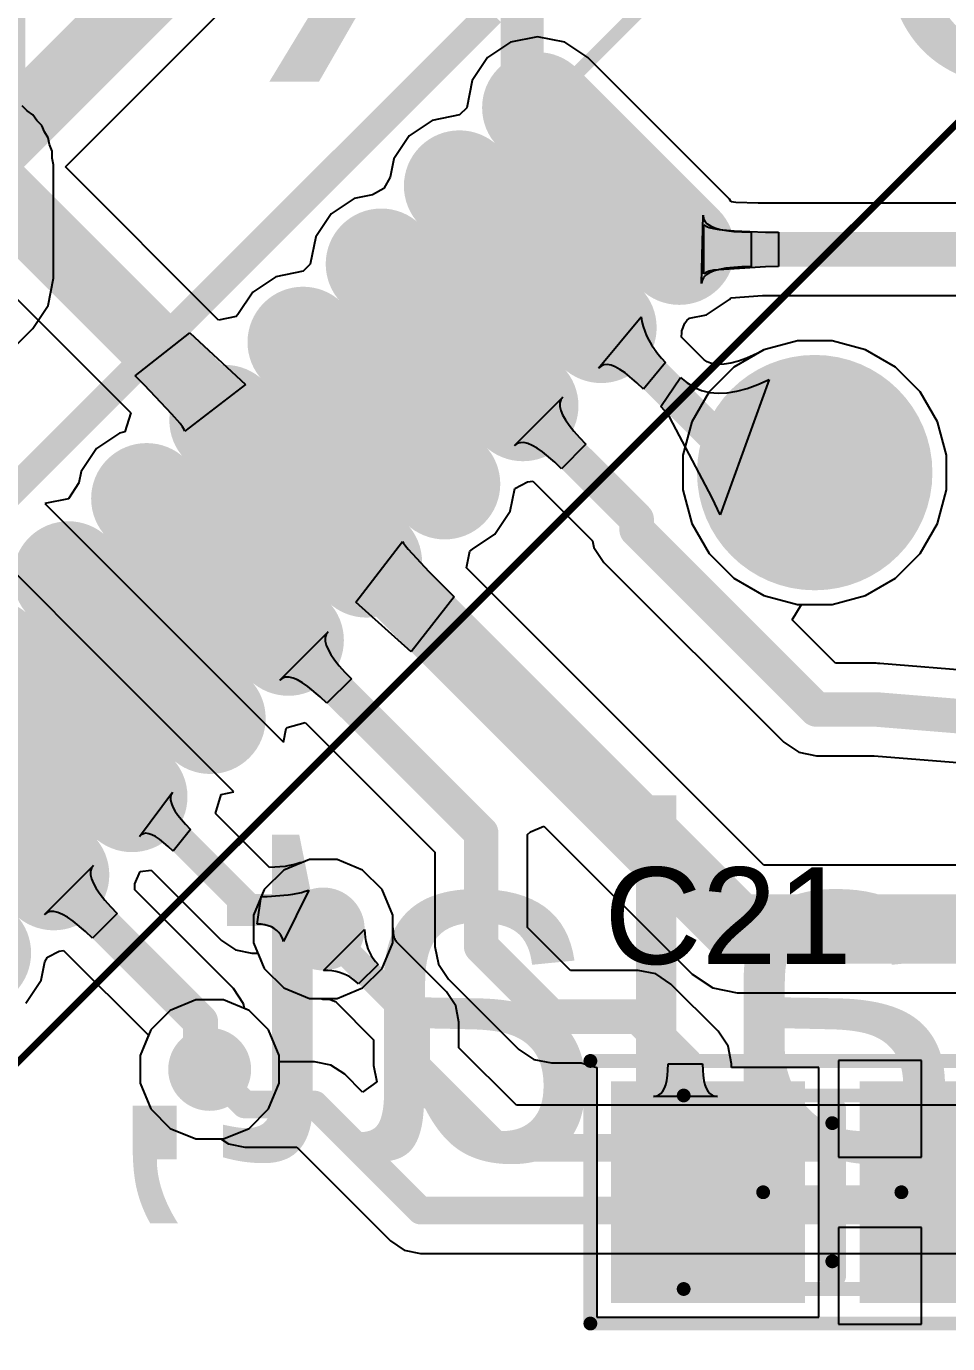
# Model space of a CAD drawing. Header units: millimetres. Extents: x 0 to 168, y 0 to 109.
# Drawn here: x 96.53 to 103.2, y 60.25 to 69.78 of the extents above; entities that cross this region are included whole.
import ezdxf

# ---------------------------------------------------------------- set-up
doc = ezdxf.new("R2010")
doc.units = ezdxf.units.MM
for name, color, linetype in [('BottomLayer', 5, 'Continuous'), ('BottomOverlay', 54, 'Continuous'), ('BottomSolder', 6, 'Continuous'), ('Mechanical13', 56, 'Continuous'), ('Mechanical15', 56, 'Continuous'), ('MultiLayer', 9, 'Continuous'), ('PadHoleLayer', 156, 'Continuous'), ('TopLayer', 1, 'Continuous'), ('TopOverlay', 2, 'Continuous'), ('TopPaste', 8, 'Continuous'), ('TopSolder', 216, 'Continuous'), ('ViaHoleLayer', 16, 'Continuous')]:
    doc.layers.add(name, color=color, linetype=linetype)
doc.styles.add('Arial', font='arial.ttf', dxfattribs={"height": 0.2})
doc.styles.add('Comic Sans MS', font='comic.ttf', dxfattribs={"height": 0.2})

# ---------------------------------------------------------------- blocks, each defined once
blk = doc.blocks.new('44ML_M_51')
at = {"layer": 'TopLayer'}
h = blk.add_hatch(color=1, dxfattribs=at)
edge = h.paths.add_edge_path()
edge.add_arc((-4.975, 2.4), 0.3, 270, 450)
edge.add_line((-4.975, 2.7), (-6.425, 2.7))
edge.add_arc((-6.425, 2.4), 0.3, 90, 270)
edge.add_line((-6.425, 2.1), (-4.975, 2.1))
h = blk.add_hatch(color=1, dxfattribs=at)
edge = h.paths.add_edge_path()
edge.add_arc((-4.975, 1.6), 0.3, 270, 450)
edge.add_line((-4.975, 1.9), (-6.425, 1.9))
edge.add_arc((-6.425, 1.6), 0.3, 90, 270)
edge.add_line((-6.425, 1.3), (-4.975, 1.3))
h = blk.add_hatch(color=1, dxfattribs=at)
edge = h.paths.add_edge_path()
edge.add_arc((-4.975, 0.8), 0.3, 270, 450)
edge.add_line((-4.975, 1.1), (-6.425, 1.1))
edge.add_arc((-6.425, 0.8), 0.3, 90, 270)
edge.add_line((-6.425, 0.5), (-4.975, 0.5))
h = blk.add_hatch(color=1, dxfattribs=at)
edge = h.paths.add_edge_path()
edge.add_arc((-4.975, 0), 0.3, 270, 450)
edge.add_line((-4.975, 0.3), (-6.425, 0.3))
edge.add_arc((-6.425, 0), 0.3, 90, 270)
edge.add_line((-6.425, -0.3), (-4.975, -0.3))
h = blk.add_hatch(color=1, dxfattribs=at)
edge = h.paths.add_edge_path()
edge.add_arc((-4.975, -0.8), 0.3, 270, 450)
edge.add_line((-4.975, -0.5), (-6.425, -0.5))
edge.add_arc((-6.425, -0.8), 0.3, 90, 270)
edge.add_line((-6.425, -1.1), (-4.975, -1.1))
h = blk.add_hatch(color=1, dxfattribs=at)
edge = h.paths.add_edge_path()
edge.add_arc((-4.975, -1.6), 0.3, 270, 450)
edge.add_line((-4.975, -1.3), (-6.425, -1.3))
edge.add_arc((-6.425, -1.6), 0.3, 90, 270)
edge.add_line((-6.425, -1.9), (-4.975, -1.9))
h = blk.add_hatch(color=1, dxfattribs=at)
edge = h.paths.add_edge_path()
edge.add_arc((-4.975, -2.4), 0.3, 270, 450)
edge.add_line((-4.975, -2.1), (-6.425, -2.1))
edge.add_arc((-6.425, -2.4), 0.3, 90, 270)
edge.add_line((-6.425, -2.7), (-4.975, -2.7))
h = blk.add_hatch(color=1, dxfattribs=at)
edge = h.paths.add_edge_path()
edge.add_arc((-4.975, -3.2), 0.3, 270, 450)
edge.add_line((-4.975, -2.9), (-6.425, -2.9))
edge.add_arc((-6.425, -3.2), 0.3, 90, 270)
edge.add_line((-6.425, -3.5), (-4.975, -3.5))
h = blk.add_hatch(color=1, dxfattribs=at)
edge = h.paths.add_edge_path()
edge.add_arc((-4.975, -4), 0.3, 270, 450)
edge.add_line((-4.975, -3.7), (-6.425, -3.7))
edge.add_arc((-6.425, -4), 0.3, 90, 270)
edge.add_line((-6.425, -4.3), (-4.975, -4.3))
at = {"layer": 'TopPaste'}
h = blk.add_hatch(color=8, dxfattribs=at)
edge = h.paths.add_edge_path()
edge.add_arc((-4.975, 2.4), 0.3, 270, 450)
edge.add_line((-4.975, 2.7), (-6.425, 2.7))
edge.add_arc((-6.425, 2.4), 0.3, 90, 270)
edge.add_line((-6.425, 2.1), (-4.975, 2.1))
h = blk.add_hatch(color=8, dxfattribs=at)
edge = h.paths.add_edge_path()
edge.add_arc((-4.975, 1.6), 0.3, 270, 450)
edge.add_line((-4.975, 1.9), (-6.425, 1.9))
edge.add_arc((-6.425, 1.6), 0.3, 90, 270)
edge.add_line((-6.425, 1.3), (-4.975, 1.3))
h = blk.add_hatch(color=8, dxfattribs=at)
edge = h.paths.add_edge_path()
edge.add_arc((-4.975, 0.8), 0.3, 270, 450)
edge.add_line((-4.975, 1.1), (-6.425, 1.1))
edge.add_arc((-6.425, 0.8), 0.3, 90, 270)
edge.add_line((-6.425, 0.5), (-4.975, 0.5))
h = blk.add_hatch(color=8, dxfattribs=at)
edge = h.paths.add_edge_path()
edge.add_arc((-4.975, 0), 0.3, 270, 450)
edge.add_line((-4.975, 0.3), (-6.425, 0.3))
edge.add_arc((-6.425, 0), 0.3, 90, 270)
edge.add_line((-6.425, -0.3), (-4.975, -0.3))
h = blk.add_hatch(color=8, dxfattribs=at)
edge = h.paths.add_edge_path()
edge.add_arc((-4.975, -0.8), 0.3, 270, 450)
edge.add_line((-4.975, -0.5), (-6.425, -0.5))
edge.add_arc((-6.425, -0.8), 0.3, 90, 270)
edge.add_line((-6.425, -1.1), (-4.975, -1.1))
h = blk.add_hatch(color=8, dxfattribs=at)
edge = h.paths.add_edge_path()
edge.add_arc((-4.975, -1.6), 0.3, 270, 450)
edge.add_line((-4.975, -1.3), (-6.425, -1.3))
edge.add_arc((-6.425, -1.6), 0.3, 90, 270)
edge.add_line((-6.425, -1.9), (-4.975, -1.9))
h = blk.add_hatch(color=8, dxfattribs=at)
edge = h.paths.add_edge_path()
edge.add_arc((-4.975, -2.4), 0.3, 270, 450)
edge.add_line((-4.975, -2.1), (-6.425, -2.1))
edge.add_arc((-6.425, -2.4), 0.3, 90, 270)
edge.add_line((-6.425, -2.7), (-4.975, -2.7))
h = blk.add_hatch(color=8, dxfattribs=at)
edge = h.paths.add_edge_path()
edge.add_arc((-4.975, -3.2), 0.3, 270, 450)
edge.add_line((-4.975, -2.9), (-6.425, -2.9))
edge.add_arc((-6.425, -3.2), 0.3, 90, 270)
edge.add_line((-6.425, -3.5), (-4.975, -3.5))
h = blk.add_hatch(color=8, dxfattribs=at)
edge = h.paths.add_edge_path()
edge.add_arc((-4.975, -4), 0.3, 270, 450)
edge.add_line((-4.975, -3.7), (-6.425, -3.7))
edge.add_arc((-6.425, -4), 0.3, 90, 270)
edge.add_line((-6.425, -4.3), (-4.975, -4.3))
at = {"layer": 'TopSolder'}
h = blk.add_hatch(color=216, dxfattribs=at)
edge = h.paths.add_edge_path()
edge.add_arc((-4.975, 3.2), 0.4016, 270, 450)
edge.add_line((-4.975, 3.6016), (-6.425, 3.6016))
edge.add_arc((-6.425, 3.2), 0.4016, 90, 270)
edge.add_line((-6.425, 2.7984), (-4.975, 2.7984))
h = blk.add_hatch(color=216, dxfattribs=at)
edge = h.paths.add_edge_path()
edge.add_arc((-4.975, 2.4), 0.4016, 270, 450)
edge.add_line((-4.975, 2.8016), (-6.425, 2.8016))
edge.add_arc((-6.425, 2.4), 0.4016, 90, 270)
edge.add_line((-6.425, 1.9984), (-4.975, 1.9984))
h = blk.add_hatch(color=216, dxfattribs=at)
edge = h.paths.add_edge_path()
edge.add_arc((-4.975, 1.6), 0.4016, 270, 450)
edge.add_line((-4.975, 2.0016), (-6.425, 2.0016))
edge.add_arc((-6.425, 1.6), 0.4016, 90, 270)
edge.add_line((-6.425, 1.1984), (-4.975, 1.1984))
h = blk.add_hatch(color=216, dxfattribs=at)
edge = h.paths.add_edge_path()
edge.add_arc((-4.975, 0.8), 0.4016, 270, 450)
edge.add_line((-4.975, 1.2016), (-6.425, 1.2016))
edge.add_arc((-6.425, 0.8), 0.4016, 90, 270)
edge.add_line((-6.425, 0.3984), (-4.975, 0.3984))
h = blk.add_hatch(color=216, dxfattribs=at)
edge = h.paths.add_edge_path()
edge.add_arc((-4.975, 0), 0.4016, 270, 450)
edge.add_line((-4.975, 0.4016), (-6.425, 0.4016))
edge.add_arc((-6.425, 0), 0.4016, 90, 270)
edge.add_line((-6.425, -0.4016), (-4.975, -0.4016))
h = blk.add_hatch(color=216, dxfattribs=at)
edge = h.paths.add_edge_path()
edge.add_arc((-4.975, -0.8), 0.4016, 270, 450)
edge.add_line((-4.975, -0.3984), (-6.425, -0.3984))
edge.add_arc((-6.425, -0.8), 0.4016, 90, 270)
edge.add_line((-6.425, -1.2016), (-4.975, -1.2016))
h = blk.add_hatch(color=216, dxfattribs=at)
edge = h.paths.add_edge_path()
edge.add_arc((-4.975, -1.6), 0.4016, 270, 450)
edge.add_line((-4.975, -1.1984), (-6.425, -1.1984))
edge.add_arc((-6.425, -1.6), 0.4016, 90, 270)
edge.add_line((-6.425, -2.0016), (-4.975, -2.0016))
h = blk.add_hatch(color=216, dxfattribs=at)
edge = h.paths.add_edge_path()
edge.add_arc((-4.975, -2.4), 0.4016, 270, 450)
edge.add_line((-4.975, -1.9984), (-6.425, -1.9984))
edge.add_arc((-6.425, -2.4), 0.4016, 90, 270)
edge.add_line((-6.425, -2.8016), (-4.975, -2.8016))
h = blk.add_hatch(color=216, dxfattribs=at)
edge = h.paths.add_edge_path()
edge.add_arc((-4.975, -3.2), 0.4016, 270, 450)
edge.add_line((-4.975, -2.7984), (-6.425, -2.7984))
edge.add_arc((-6.425, -3.2), 0.4016, 90, 270)
edge.add_line((-6.425, -3.6016), (-4.975, -3.6016))
h = blk.add_hatch(color=216, dxfattribs=at)
edge = h.paths.add_edge_path()
edge.add_arc((-4.975, -4), 0.4016, 270, 450)
edge.add_line((-4.975, -3.5984), (-6.425, -3.5984))
edge.add_arc((-6.425, -4), 0.4016, 90, 270)
edge.add_line((-6.425, -4.4016), (-4.975, -4.4016))
at = {"layer": 'Mechanical13', "const_width": 0.1}
blk.add_lwpolyline([(-5, 5), (-5, -5)], dxfattribs=at)
at = {"layer": 'Mechanical15', "const_width": 0.05}
blk.add_lwpolyline([(-7.2, 7.2), (-7.2, -7.2)], dxfattribs=at)
at = {"layer": 'TopOverlay', "const_width": 0.2}
blk.add_lwpolyline([(-4.25, 4.25), (-4.25, -4.25)], dxfattribs=at)
blk = doc.blocks.new('6_0805_N_139')
at = {"layer": 'TopLayer'}
for points in [[(-1.5, -0.7), (-1.5, 0.7), (-0.3, 0.7), (-0.3, -0.7)], [(0.3, -0.7), (0.3, 0.7), (1.5, 0.7), (1.5, -0.7)]]:
    blk.add_hatch(color=1, dxfattribs=at).paths.add_polyline_path(points)
at = {"layer": 'TopPaste'}
for points in [[(-1.5, -0.7), (-1.5, 0.7), (-0.3, 0.7), (-0.3, -0.7)], [(0.3, -0.7), (0.3, 0.7), (1.5, 0.7), (1.5, -0.7)]]:
    blk.add_hatch(color=8, dxfattribs=at).paths.add_polyline_path(points)
at = {"layer": 'TopSolder'}
for points in [[(-1.6016, -0.8016), (-1.6016, 0.8016), (-0.1984, 0.8016), (-0.1984, -0.8016)], [(0.1984, -0.8016), (0.1984, 0.8016), (1.6016, 0.8016), (1.6016, -0.8016)]]:
    blk.add_hatch(color=216, dxfattribs=at).paths.add_polyline_path(points)
at = {"layer": 'Mechanical13', "const_width": 0.1}
for points in [[(-1.075, -0.7), (-1.075, 0.7)], [(-1.075, 0.7), (1.075, 0.7)], [(1.075, -0.7), (1.075, 0.7)], [(-1.075, -0.7), (1.075, -0.7)]]:
    blk.add_lwpolyline(points, dxfattribs=at)
at = {"layer": 'Mechanical13', "const_width": 0.05}
for points in [[(-1.1, 0.7, 1), (-1.05, 0.7, 1)], [(-1.1, 0.7, 1), (-1.05, 0.7, 1)], [(1.05, 0.7, 1), (1.1, 0.7, 1)], [(1.05, 0.7, 1), (1.1, 0.7, 1)], [(-1.1, -0.7, 1), (-1.05, -0.7, 1)], [(-1.1, -0.7, 1), (-1.05, -0.7, 1)], [(1.05, -0.7, 1), (1.1, -0.7, 1)], [(1.05, -0.7, 1), (1.1, -0.7, 1)]]:
    blk.add_lwpolyline(points, format="xyb", close=True, dxfattribs=at)
at = {"layer": 'Mechanical15', "const_width": 0.1}
for points in [[(-1.75, -0.95), (-1.75, 0.95)], [(-1.75, 0.95), (1.75, 0.95)], [(1.75, -0.95), (1.75, 0.95)], [(0, -0.5), (0, 0.5)], [(-0.5, 0), (0.5, 0)], [(-1.75, -0.95), (1.75, -0.95)]]:
    blk.add_lwpolyline(points, dxfattribs=at)
at = {"layer": 'Mechanical15', "const_width": 0.05}
for points in [[(-1.775, 0.95, 1), (-1.725, 0.95, 1)], [(-1.775, 0.95, 1), (-1.725, 0.95, 1)], [(1.725, 0.95, 1), (1.775, 0.95, 1)], [(1.725, 0.95, 1), (1.775, 0.95, 1)], [(-0.025, 0.5, 1), (0.025, 0.5, 1)], [(-0.525, 0, 1), (-0.475, 0, 1)], [(0.475, 0, 1), (0.525, 0, 1)], [(-0.025, -0.5, 1), (0.025, -0.5, 1)], [(-1.775, -0.95, 1), (-1.725, -0.95, 1)], [(-1.775, -0.95, 1), (-1.725, -0.95, 1)], [(1.725, -0.95, 1), (1.775, -0.95, 1)], [(1.725, -0.95, 1), (1.775, -0.95, 1)]]:
    blk.add_lwpolyline(points, format="xyb", close=True, dxfattribs=at)
at = {"layer": 'TopOverlay', "const_width": 0.2}
blk.add_lwpolyline([(0, -0.6), (0, 0.6)], dxfattribs=at)
at = {"layer": 'TopOverlay', "const_width": 0.1}
for points in [[(-0.05, 0.6, 1), (0.05, 0.6, 1)], [(-0.05, -0.6, 1), (0.05, -0.6, 1)]]:
    blk.add_lwpolyline(points, format="xyb", close=True, dxfattribs=at)

msp = doc.modelspace()

# ---------------------------------------------------------------- hatches: boundary and pattern name
at = {"layer": 'BottomLayer'}
h = msp.add_hatch(color=5, dxfattribs=at)
edge = h.paths.add_edge_path()
edge.add_arc((102.235, 66.548), 0.75, 0, 360)
h = msp.add_hatch(color=5, dxfattribs=at)
edge = h.paths.add_edge_path()
edge.add_arc((98.679, 63.246), 0.3, 0, 360)
h = msp.add_hatch(color=5, dxfattribs=at)
edge = h.paths.add_edge_path()
edge.add_arc((97.8578, 62.23), 0.3, 0, 360)
at = {"layer": 'BottomSolder'}
h = msp.add_hatch(color=6, dxfattribs=at)
edge = h.paths.add_edge_path()
edge.add_arc((102.235, 66.548), 0.8516, 0, 360)
at = {"layer": 'MultiLayer'}
h = msp.add_hatch(color=9, dxfattribs=at)
edge = h.paths.add_edge_path()
edge.add_arc((102.235, 66.548), 0.75, 0, 360)
at = {"layer": 'PadHoleLayer'}
h = msp.add_hatch(color=156, dxfattribs=at)
edge = h.paths.add_edge_path()
edge.add_arc((102.235, 66.548), 0.45, 0, 360)
at = {"layer": 'TopLayer'}
h = msp.add_hatch(color=1, dxfattribs=at)
edge = h.paths.add_edge_path()
edge.add_arc((102.235, 66.548), 0.75, 0, 360)
h = msp.add_hatch(color=1, dxfattribs=at)
edge = h.paths.add_edge_path()
edge.add_arc((98.679, 63.246), 0.3, 0, 360)
h = msp.add_hatch(color=1, dxfattribs=at)
edge = h.paths.add_edge_path()
edge.add_arc((97.8578, 62.23), 0.3, 0, 360)
at = {"layer": 'TopSolder'}
h = msp.add_hatch(color=216, dxfattribs=at)
edge = h.paths.add_edge_path()
edge.add_arc((102.235, 66.548), 0.8516, 0, 360)
at = {"layer": 'ViaHoleLayer'}
h = msp.add_hatch(color=16, dxfattribs=at)
edge = h.paths.add_edge_path()
edge.add_arc((98.679, 63.246), 0.15, 0, 360)
h = msp.add_hatch(color=16, dxfattribs=at)
edge = h.paths.add_edge_path()
edge.add_arc((97.8578, 62.23), 0.15, 0, 360)

# ---------------------------------------------------------------- linework, layer by layer
at = {"layer": 'BottomLayer'}
for p, q in [((96.537, 69.1655), (96.5012, 69.2012)), ((96.579, 69.1374), (96.537, 69.1655)), ((96.607, 69.0954), (96.579, 69.1374)), ((96.6428, 69.0597), (96.607, 69.0954)), ((96.6621, 69.013), (96.6428, 69.0597)), ((96.6902, 68.971), (96.6621, 69.013)), ((96.7, 68.9214), (96.6902, 68.971)), ((96.7194, 68.8747), (96.7, 68.9214)), ((96.7194, 68.8242), (96.7194, 68.8747)), ((96.7292, 68.7746), (96.7194, 68.8242)), ((96.7292, 67.9547), (96.7292, 68.7746)), ((96.6902, 67.7583), (96.7292, 67.9547)), ((96.579, 67.5919), (96.6902, 67.7583)), ((94.9183, 65.9312), (96.579, 67.5919)), ((102.1095, 67.5012), (101.8671, 67.4362)), ((102.3605, 67.5012), (102.1095, 67.5012)), ((102.6029, 67.4362), (102.3605, 67.5012)), ((101.8671, 67.4362), (101.6497, 67.3107)), ((102.8203, 67.3107), (102.6029, 67.4362)), ((101.6497, 67.3107), (101.4723, 67.1333)), ((102.9977, 67.1333), (102.8203, 67.3107)), ((101.4723, 67.1333), (101.3468, 66.9159)), ((103.1232, 66.9159), (102.9977, 67.1333)), ((101.3468, 66.9159), (101.2818, 66.6735)), ((103.1882, 66.6735), (103.1232, 66.9159)), ((101.2818, 66.6735), (101.2818, 66.4225)), ((103.1882, 66.4225), (103.1882, 66.6735)), ((101.2818, 66.4225), (101.3468, 66.1801)), ((103.1232, 66.1801), (103.1882, 66.4225)), ((101.3468, 66.1801), (101.4723, 65.9627)), ((102.9977, 65.9627), (103.1232, 66.1801)), ((101.4723, 65.9627), (101.6497, 65.7853)), ((102.8203, 65.7853), (102.9977, 65.9627)), ((101.6497, 65.7853), (101.8671, 65.6598)), ((102.6029, 65.6598), (102.8203, 65.7853)), ((101.8671, 65.6598), (102.1095, 65.5948)), ((102.1095, 65.5948), (102.3605, 65.5948)), ((102.3605, 65.5948), (102.6029, 65.6598)), ((98.394, 63.6726), (98.2524, 63.531)), ((98.5789, 63.7492), (98.394, 63.6726)), ((98.7791, 63.7492), (98.5789, 63.7492)), ((98.964, 63.6726), (98.7791, 63.7492)), ((99.1056, 63.531), (98.964, 63.6726)), ((98.2524, 63.531), (98.1758, 63.3461)), ((99.1822, 63.3461), (99.1056, 63.531)), ((98.1758, 63.3461), (98.1758, 63.1459)), ((99.1822, 63.2653), (99.1822, 63.3461)), ((98.682, 62.946), (98.979, 63.243)), ((98.979, 63.243), (98.9797, 63.2127)), ((98.9797, 63.2127), (98.9824, 63.1836)), ((99.1861, 63.2478), (99.1822, 63.2653)), ((99.1866, 63.2248), (99.1861, 63.2478)), ((99.188, 63.2105), (99.1866, 63.2248)), ((99.1901, 63.198), (99.188, 63.2105)), ((99.1928, 63.1871), (99.1901, 63.198)), ((98.1758, 63.1459), (98.2524, 62.961)), ((98.9824, 63.1836), (98.9872, 63.1555)), ((98.9872, 63.1555), (98.9939, 63.1285)), ((98.9939, 63.1285), (99.0027, 63.1026)), ((99.0027, 63.1026), (99.0135, 63.0778)), ((99.1961, 63.1774), (99.1928, 63.1871)), ((99.1999, 63.1686), (99.1961, 63.1774)), ((99.2044, 63.1604), (99.1999, 63.1686)), ((99.2093, 63.1528), (99.2044, 63.1604)), ((99.5709, 62.7913), (99.2093, 63.1528)), ((99.0135, 63.0778), (99.0264, 63.0541)), ((99.0264, 63.0541), (99.0412, 63.0314)), ((99.0412, 63.0314), (99.0581, 63.0099)), ((99.0581, 63.0099), (99.077, 62.9894)), ((98.2524, 62.961), (98.394, 62.8194)), ((98.7123, 62.9453), (98.682, 62.946)), ((98.7414, 62.9426), (98.7123, 62.9453)), ((98.7695, 62.9378), (98.7414, 62.9426)), ((98.7965, 62.9311), (98.7695, 62.9378)), ((98.8224, 62.9223), (98.7965, 62.9311)), ((98.8472, 62.9115), (98.8224, 62.9223)), ((98.8709, 62.8986), (98.8472, 62.9115)), ((99.077, 62.9894), (98.9356, 62.848)), ((98.394, 62.8194), (98.5789, 62.7428)), ((98.8936, 62.8838), (98.8709, 62.8986)), ((98.9151, 62.8669), (98.8936, 62.8838)), ((98.9356, 62.848), (98.9151, 62.8669)), ((97.7577, 62.7332), (97.5728, 62.6566)), ((97.9579, 62.7332), (97.7577, 62.7332)), ((98.1428, 62.6566), (97.9579, 62.7332)), ((98.5789, 62.7428), (98.6597, 62.7428)), ((98.6597, 62.7428), (98.6772, 62.7389)), ((98.6772, 62.7389), (98.7002, 62.7384)), ((98.7002, 62.7384), (98.7145, 62.737)), ((98.7145, 62.737), (98.727, 62.7349)), ((98.727, 62.7349), (98.7379, 62.7322)), ((98.7379, 62.7322), (98.7476, 62.7289)), ((98.7476, 62.7289), (98.7564, 62.7251)), ((98.7564, 62.7251), (98.7646, 62.7206)), ((98.7646, 62.7206), (98.7721, 62.7157)), ((99.6379, 62.691), (99.5709, 62.7913)), ((97.5728, 62.6566), (97.4312, 62.515)), ((98.2844, 62.515), (98.1428, 62.6566)), ((98.7721, 62.7157), (99.0431, 62.4447)), ((99.6614, 62.5727), (99.6379, 62.691)), ((99.6614, 62.3868), (99.6614, 62.5727)), ((97.4312, 62.515), (97.3546, 62.3301)), ((98.361, 62.3301), (98.2844, 62.515)), ((99.0431, 62.4447), (99.0431, 62.2588)), ((100.077, 61.9712), (99.6614, 62.3868)), ((97.3546, 62.3301), (97.3546, 62.1299)), ((98.361, 62.2851), (98.361, 62.3301)), ((98.6161, 62.2851), (98.361, 62.2851)), ((98.7344, 62.2616), (98.6161, 62.2851)), ((98.8347, 62.1946), (98.7344, 62.2616)), ((99.0431, 62.2588), (99.0667, 62.1405)), ((98.9645, 62.0648), (98.8347, 62.1946)), ((97.3546, 62.1299), (97.4312, 61.945)), ((99.0667, 62.1405), (98.9645, 62.0648)), ((106.6119, 61.9712), (100.077, 61.9712)), ((97.4312, 61.945), (97.5728, 61.8034)), ((97.5728, 61.8034), (97.7577, 61.7268)), ((97.7577, 61.7268), (97.939, 61.7268)), ((97.939, 61.7268), (97.9935, 61.6904)), ((97.9935, 61.6904), (98.1118, 61.6669)), ((98.1118, 61.6669), (98.488, 61.6669)), ((98.488, 61.6669), (99.1654, 60.9894)), ((99.1654, 60.9894), (99.2657, 60.9224)), ((99.2657, 60.9224), (99.384, 60.8989)), ((99.384, 60.8989), (106.928, 60.8989))]:
    msp.add_line(p, q, dxfattribs=at)
at = {"layer": 'BottomLayer', "const_width": 0.2}
for points in [[(98.679, 63.246), (99.3523, 62.5727)], [(99.3523, 62.2588), (99.3523, 62.5727)], [(99.3523, 62.2588), (99.949, 61.662)], [(97.8578, 62.23), (98.1118, 61.976)], [(98.1118, 61.976), (98.6161, 61.976)], [(98.6161, 61.976), (99.384, 61.208)], [(99.949, 61.662), (106.74, 61.662)], [(99.384, 61.208), (106.928, 61.208)]]:
    msp.add_lwpolyline(points, dxfattribs=at)
at = {"layer": 'BottomLayer', "const_width": 0.1}
for points in [[(98.629, 63.246, 1), (98.729, 63.246, 1)], [(99.3023, 62.5727, 1), (99.4023, 62.5727, 1)], [(99.3023, 62.5727, 1), (99.4023, 62.5727, 1)], [(99.3023, 62.2588, 1), (99.4023, 62.2588, 1)], [(99.3023, 62.2588, 1), (99.4023, 62.2588, 1)], [(97.8078, 62.23, 1), (97.9078, 62.23, 1)], [(98.0618, 61.976, 1), (98.1618, 61.976, 1)], [(98.0618, 61.976, 1), (98.1618, 61.976, 1)], [(98.5661, 61.976, 1), (98.6661, 61.976, 1)], [(98.5661, 61.976, 1), (98.6661, 61.976, 1)], [(99.899, 61.662, 1), (99.999, 61.662, 1)], [(99.899, 61.662, 1), (99.999, 61.662, 1)], [(99.334, 61.208, 1), (99.434, 61.208, 1)], [(99.334, 61.208, 1), (99.434, 61.208, 1)]]:
    msp.add_lwpolyline(points, format="xyb", close=True, dxfattribs=at)
at = {"layer": 'TopLayer'}
for p, q in [((96.8138, 68.7601), (98.1068, 70.0532)), ((100.2303, 69.7016), (100.0339, 69.6626)), ((100.4266, 69.6626), (100.2303, 69.7016)), ((100.0339, 69.6626), (99.8675, 69.5513)), ((100.5931, 69.5513), (100.4266, 69.6626)), ((99.8675, 69.5513), (99.7563, 69.3849)), ((101.6184, 68.526), (100.5931, 69.5513)), ((99.7563, 69.3849), (99.7172, 69.1886)), ((99.6646, 69.1359), (99.4683, 69.0969)), ((99.7172, 69.1886), (99.6646, 69.1359)), ((99.4683, 69.0969), (99.3018, 68.9857)), ((99.3018, 68.9857), (99.1906, 68.8192)), ((99.1906, 68.8192), (99.1642, 68.6867)), ((97.9225, 67.6514), (96.8138, 68.7601)), ((99.1642, 68.6867), (99.1178, 68.604)), ((99.035, 68.5575), (98.9026, 68.5312)), ((99.1178, 68.604), (99.035, 68.5575)), ((98.9026, 68.5312), (98.7361, 68.42)), ((101.6313, 68.5066), (101.6184, 68.526)), ((101.6651, 68.5034), (101.6313, 68.5066)), ((101.8261, 68.4979), (101.6651, 68.5034)), ((103.5241, 68.4979), (101.8261, 68.4979)), ((98.7361, 68.42), (98.6249, 68.2535)), ((101.4157, 67.9157), (101.427, 68.4111)), ((101.427, 68.4111), (101.43, 68.3878)), ((101.43, 68.3878), (101.44, 68.3669)), ((101.44, 68.3669), (101.4572, 68.3484)), ((101.4572, 68.3484), (101.4814, 68.3325)), ((98.6249, 68.2535), (98.5859, 68.0572)), ((101.4323, 67.9864), (101.4323, 68.3401)), ((101.4323, 68.3401), (101.447, 68.3303)), ((101.447, 68.3303), (101.4705, 68.3215)), ((101.4705, 68.3215), (101.5027, 68.3137)), ((101.4814, 68.3325), (101.5127, 68.319)), ((101.5027, 68.3137), (101.5436, 68.3069)), ((101.5127, 68.319), (101.551, 68.3079)), ((101.5436, 68.3069), (101.6516, 68.2966)), ((101.551, 68.3079), (101.5965, 68.2993)), ((101.5965, 68.2993), (101.649, 68.2932)), ((101.649, 68.2932), (101.7086, 68.2895)), ((101.6516, 68.2966), (101.8789, 68.2888)), ((101.7086, 68.2895), (101.7752, 68.2883)), ((101.7752, 68.2883), (101.7752, 68.0383)), ((101.8789, 68.2888), (101.9721, 68.2883)), ((101.9721, 68.2883), (101.9721, 68.0383)), ((96.1603, 68.1067), (97.2871, 66.9799)), ((98.5859, 68.0572), (98.5332, 68.0046)), ((98.3369, 67.9655), (98.1704, 67.8543)), ((98.5332, 68.0046), (98.3369, 67.9655)), ((101.431, 67.9598), (101.4198, 67.939)), ((101.4493, 67.9782), (101.431, 67.9598)), ((101.447, 67.9962), (101.4323, 67.9864)), ((101.4705, 68.005), (101.447, 67.9962)), ((101.4746, 67.9941), (101.4493, 67.9782)), ((101.5027, 68.0128), (101.4705, 68.005)), ((101.507, 68.0076), (101.4746, 67.9941)), ((101.8789, 68.0377), (101.5027, 68.0128)), ((101.5465, 68.0186), (101.507, 68.0076)), ((101.5931, 68.0272), (101.5465, 68.0186)), ((101.7074, 68.037), (101.5931, 68.0272)), ((101.7752, 68.0383), (101.7074, 68.037)), ((101.9721, 68.0383), (101.8789, 68.0377)), ((101.4198, 67.939), (101.4157, 67.9157)), ((98.1704, 67.8543), (98.0623, 67.6925)), ((101.4519, 67.6892), (101.6184, 67.8005)), ((101.6184, 67.8005), (101.627, 67.8134)), ((101.627, 67.8134), (101.8566, 67.8286)), ((101.8566, 67.8286), (103.3855, 67.8286)), ((98.0503, 67.6785), (97.9225, 67.6514)), ((98.0623, 67.6925), (98.0503, 67.6785)), ((100.6718, 67.3035), (100.9792, 67.6751)), ((100.9792, 67.6751), (100.9851, 67.6403)), ((101.3289, 67.6648), (101.4519, 67.6892)), ((100.9851, 67.6403), (100.9937, 67.6059)), ((100.9937, 67.6059), (101.0048, 67.5719)), ((101.2746, 67.5746), (101.2947, 67.6286)), ((101.2947, 67.6286), (101.3098, 67.649)), ((101.3098, 67.649), (101.3287, 67.6647)), ((101.3287, 67.6647), (101.3289, 67.6648)), ((97.3186, 67.2483), (97.7151, 67.5589)), ((97.7151, 67.5589), (98.1173, 67.1852)), ((101.0048, 67.5719), (101.0186, 67.5383)), ((101.0186, 67.5383), (101.035, 67.5052)), ((101.035, 67.5052), (101.054, 67.4725)), ((101.2712, 67.5275), (101.2727, 67.5623)), ((101.4318, 67.3668), (101.2712, 67.5275)), ((101.2727, 67.5623), (101.2746, 67.5746)), ((102.1095, 67.5012), (101.8671, 67.4362)), ((102.3605, 67.5012), (102.1095, 67.5012)), ((102.6029, 67.4362), (102.3605, 67.5012)), ((101.054, 67.4725), (101.0757, 67.4402)), ((101.0757, 67.4402), (101.0999, 67.4083)), ((101.0999, 67.4083), (101.1268, 67.3769)), ((101.8196, 67.4103), (101.745, 67.3766)), ((101.8237, 67.4112), (101.8196, 67.4103)), ((101.8671, 67.4362), (101.8237, 67.4112)), ((102.8203, 67.3107), (102.6029, 67.4362)), ((100.6891, 67.3191), (100.6718, 67.3035)), ((100.7099, 67.3278), (100.6891, 67.3191)), ((100.7339, 67.3298), (100.7099, 67.3278)), ((100.7613, 67.3249), (100.7339, 67.3298)), ((100.792, 67.3133), (100.7613, 67.3249)), ((100.8261, 67.2948), (100.792, 67.3133)), ((100.8635, 67.2695), (100.8261, 67.2948)), ((101.1563, 67.3459), (100.9958, 67.1529)), ((101.1268, 67.3769), (101.1563, 67.3459)), ((101.4347, 67.3643), (101.4318, 67.3668)), ((101.4574, 67.3501), (101.4347, 67.3643)), ((101.4812, 67.3401), (101.4574, 67.3501)), ((101.5083, 67.3333), (101.4812, 67.3401)), ((101.541, 67.3302), (101.5083, 67.3333)), ((101.5808, 67.3318), (101.541, 67.3302)), ((101.6281, 67.3394), (101.5808, 67.3318)), ((101.6829, 67.3541), (101.6281, 67.3394)), ((101.745, 67.3766), (101.6829, 67.3541)), ((102.9977, 67.1333), (102.8203, 67.3107)), ((97.3858, 67.1807), (97.3186, 67.2483)), ((100.9484, 67.1986), (100.8635, 67.2695)), ((100.9958, 67.1529), (100.9484, 67.1986)), ((101.1212, 67.0275), (101.265, 67.2372)), ((101.265, 67.2372), (101.3112, 67.1972)), ((101.3112, 67.1972), (101.3614, 67.1658)), ((101.9047, 67.2213), (101.5502, 66.2422)), ((101.823, 67.1846), (101.9047, 67.2213)), ((97.5853, 66.9716), (97.3858, 67.1807)), ((98.1173, 67.1852), (97.6782, 66.8483)), ((101.3614, 67.1658), (101.4155, 67.1429)), ((101.4155, 67.1429), (101.4735, 67.1285)), ((101.4735, 67.1285), (101.5355, 67.1227)), ((101.5355, 67.1227), (101.6014, 67.1253)), ((101.6014, 67.1253), (101.6713, 67.1365)), ((101.6713, 67.1365), (101.7452, 67.1563)), ((101.7452, 67.1563), (101.823, 67.1846)), ((103.1232, 66.9159), (102.9977, 67.1333)), ((100.0624, 66.7436), (100.4125, 67.0937)), ((100.3915, 67.0523), (100.3912, 67.0266)), ((100.3912, 67.0266), (100.3977, 66.9976)), ((100.3986, 67.0747), (100.3915, 67.0523)), ((100.4125, 67.0937), (100.3986, 67.0747)), ((101.1509, 66.9941), (101.1212, 67.0275)), ((97.2871, 66.9799), (97.2453, 66.842)), ((97.6433, 66.9038), (97.5853, 66.9716)), ((100.3977, 66.9976), (100.4111, 66.9652)), ((100.4111, 66.9652), (100.4312, 66.9294)), ((100.4312, 66.9294), (100.4582, 66.8903)), ((101.1836, 66.9508), (101.1509, 66.9941)), ((101.4941, 66.3659), (101.1836, 66.9508)), ((103.1882, 66.6735), (103.1232, 66.9159)), ((97.2055, 66.8341), (97.0391, 66.7229)), ((97.2453, 66.842), (97.2055, 66.8341)), ((97.6619, 66.8792), (97.6433, 66.9038)), ((97.6735, 66.8607), (97.6619, 66.8792)), ((97.6782, 66.8483), (97.6735, 66.8607)), ((100.4582, 66.8903), (100.492, 66.8478)), ((100.492, 66.8478), (100.5326, 66.802)), ((97.0391, 66.7229), (96.9279, 66.5565)), ((100.0814, 66.7575), (100.0624, 66.7436)), ((100.1038, 66.7646), (100.0814, 66.7575)), ((100.1295, 66.7649), (100.1038, 66.7646)), ((100.1585, 66.7584), (100.1295, 66.7649)), ((100.1909, 66.745), (100.1585, 66.7584)), ((100.2267, 66.7249), (100.1909, 66.745)), ((100.2658, 66.6979), (100.2267, 66.7249)), ((100.58, 66.7528), (100.4033, 66.5761)), ((100.5326, 66.802), (100.58, 66.7528)), ((100.3541, 66.6235), (100.2658, 66.6979)), ((103.1882, 66.4225), (103.1882, 66.6735)), ((96.9279, 66.5565), (96.9114, 66.4738)), ((100.4033, 66.5761), (100.3541, 66.6235)), ((96.9114, 66.4738), (96.8362, 66.3593)), ((100.0652, 66.4339), (100.157, 66.4802)), ((100.157, 66.4802), (100.1952, 66.4864)), ((100.1952, 66.4864), (100.2031, 66.4798)), ((100.2031, 66.4798), (100.628, 66.0549)), ((96.8362, 66.3593), (96.6646, 66.3252)), ((100.0325, 66.2699), (100.0652, 66.4339)), ((101.5502, 66.2422), (101.4941, 66.3659)), ((103.1232, 66.1801), (103.1882, 66.4225)), ((96.6646, 66.3252), (97.5284, 65.4614)), ((99.9213, 66.1034), (100.0325, 66.2699)), ((102.9977, 65.9627), (103.1232, 66.1801)), ((99.7588, 65.9948), (99.9213, 66.1034)), ((100.628, 66.0549), (100.6376, 66.0066)), ((97.1692, 65.1022), (96.3054, 65.966)), ((98.9153, 65.6112), (99.2522, 66.0503)), ((99.2522, 66.0503), (99.2596, 66.0375)), ((99.2596, 66.0375), (99.2736, 66.0186)), ((99.2736, 66.0186), (99.2943, 65.9936)), ((99.2943, 65.9936), (99.4438, 65.8328)), ((99.7152, 65.8588), (99.7409, 65.9807)), ((99.7409, 65.9807), (99.7588, 65.9948)), ((100.6376, 66.0066), (100.7102, 65.898)), ((102.8203, 65.7853), (102.9977, 65.9627)), ((100.7102, 65.898), (102.0105, 64.5977)), ((99.4438, 65.8328), (99.6259, 65.6481)), ((101.8659, 63.7081), (99.7152, 65.8588)), ((102.6029, 65.6598), (102.8203, 65.7853)), ((99.3154, 65.2515), (98.9153, 65.6112)), ((99.6259, 65.6481), (99.3154, 65.2515)), ((102.0708, 65.4838), (102.1395, 65.5948)), ((102.1395, 65.5948), (102.3605, 65.5948)), ((102.3605, 65.5948), (102.6029, 65.6598)), ((102.3857, 65.169), (102.0708, 65.4838)), ((97.5284, 65.4614), (98.3922, 64.5976)), ((98.3653, 65.0465), (98.7155, 65.3967)), ((98.7155, 65.3967), (98.7015, 65.3776)), ((98.6944, 65.3553), (98.6941, 65.3296)), ((98.6941, 65.3296), (98.7007, 65.3005)), ((98.7015, 65.3776), (98.6944, 65.3553)), ((98.7007, 65.3005), (98.714, 65.2681)), ((98.714, 65.2681), (98.7342, 65.2323)), ((98.7342, 65.2323), (98.7611, 65.1932)), ((98.033, 64.2384), (97.1692, 65.1022)), ((98.7611, 65.1932), (98.7949, 65.1508)), ((98.7949, 65.1508), (98.8356, 65.1049)), ((98.8356, 65.1049), (98.883, 65.0558)), ((102.6787, 65.169), (102.3857, 65.169)), ((102.6921, 65.1663), (102.6787, 65.169)), ((102.7058, 65.1679), (102.6921, 65.1663)), ((103.895, 65.0711), (102.7058, 65.1679)), ((98.3843, 65.0604), (98.3653, 65.0465)), ((98.4067, 65.0676), (98.3843, 65.0604)), ((98.4324, 65.0679), (98.4067, 65.0676)), ((98.4615, 65.0613), (98.4324, 65.0679)), ((98.4939, 65.048), (98.4615, 65.0613)), ((98.5297, 65.0278), (98.4939, 65.048)), ((98.5688, 65.0008), (98.5297, 65.0278)), ((98.883, 65.0558), (98.7062, 64.879)), ((98.657, 64.9264), (98.5688, 65.0008)), ((98.7062, 64.879), (98.657, 64.9264)), ((98.4193, 64.703), (98.5498, 64.739)), ((98.5498, 64.739), (99.4874, 63.8014)), ((98.3922, 64.5976), (98.4118, 64.6961)), ((98.4118, 64.6961), (98.4193, 64.703)), ((102.0105, 64.5977), (102.119, 64.5252)), ((102.119, 64.5252), (102.2471, 64.4997)), ((102.2471, 64.4997), (102.665, 64.4997)), ((102.665, 64.4997), (103.8407, 64.404)), ((97.3497, 63.9141), (97.588, 64.2354)), ((97.5788, 64.2184), (97.5745, 64.1993)), ((97.5745, 64.1993), (97.5751, 64.1779)), ((97.5751, 64.1779), (97.5808, 64.1543)), ((97.588, 64.2354), (97.5788, 64.2184)), ((97.5808, 64.1543), (97.5914, 64.1285)), ((97.8989, 64.0822), (97.9407, 64.2201)), ((97.9407, 64.2201), (98.033, 64.2384)), ((97.5914, 64.1285), (97.607, 64.1005)), ((97.607, 64.1005), (97.6275, 64.0703)), ((97.6275, 64.0703), (97.6531, 64.0379)), ((98.2906, 63.6906), (97.8989, 64.0822)), ((97.719, 63.9664), (97.5943, 63.8083)), ((97.6531, 64.0379), (97.6836, 64.0033)), ((97.6836, 64.0033), (97.719, 63.9664)), ((100.1779, 63.9491), (100.276, 63.991)), ((100.276, 63.991), (101.3477, 62.9193)), ((97.3628, 63.9274), (97.3497, 63.9141)), ((97.3784, 63.9354), (97.3628, 63.9274)), ((97.3965, 63.938), (97.3784, 63.9354)), ((97.4172, 63.9354), (97.3965, 63.938)), ((97.4404, 63.9275), (97.4172, 63.9354)), ((97.4661, 63.9143), (97.4404, 63.9275)), ((97.4944, 63.8957), (97.4661, 63.9143)), ((97.5585, 63.8427), (97.4944, 63.8957)), ((100.1566, 63.9307), (100.1779, 63.9491)), ((100.1566, 63.2576), (100.1566, 63.9307)), ((97.5943, 63.8083), (97.5585, 63.8427)), ((99.4874, 63.8014), (99.4874, 63.119)), ((96.6618, 63.3503), (97.0175, 63.7061)), ((97.0034, 63.6868), (96.9962, 63.664)), ((97.0175, 63.7061), (97.0034, 63.6868)), ((97.3555, 63.6611), (97.4357, 63.6711)), ((97.4357, 63.6711), (97.9442, 63.1626)), ((98.4031, 63.6988), (98.2906, 63.6906)), ((98.4227, 63.7018), (98.4031, 63.6988)), ((98.4718, 63.7122), (98.4227, 63.7018)), ((98.4882, 63.7168), (98.4718, 63.7122)), ((98.5094, 63.7239), (98.4882, 63.7168)), ((98.5218, 63.7255), (98.5094, 63.7239)), ((98.5789, 63.7492), (98.5218, 63.7255)), ((98.7791, 63.7492), (98.5789, 63.7492)), ((98.964, 63.6726), (98.7791, 63.7492)), ((99.1056, 63.531), (98.964, 63.6726)), ((104.4879, 63.7081), (101.8659, 63.7081)), ((96.9962, 63.664), (96.996, 63.6378)), ((96.996, 63.6378), (97.0028, 63.6081)), ((97.0028, 63.6081), (97.0165, 63.575)), ((97.3176, 63.5715), (97.3555, 63.6611)), ((97.0165, 63.575), (97.0372, 63.5385)), ((97.0372, 63.5385), (97.0648, 63.4985)), ((97.0648, 63.4985), (97.0995, 63.4551)), ((97.3156, 63.5284), (97.3176, 63.5715)), ((98.0296, 62.8144), (97.3156, 63.5284)), ((98.2011, 63.2812), (98.2312, 63.4812)), ((98.2312, 63.4812), (98.2738, 63.4816)), ((98.2738, 63.4816), (98.4262, 63.4928)), ((98.5756, 63.5276), (98.3931, 63.155)), ((98.4262, 63.4928), (98.4598, 63.4979)), ((98.4598, 63.4979), (98.5213, 63.5109)), ((98.5213, 63.5109), (98.5494, 63.5188)), ((98.5494, 63.5188), (98.5756, 63.5276)), ((99.1822, 63.3461), (99.1056, 63.531)), ((97.0995, 63.4551), (97.141, 63.4082)), ((97.141, 63.4082), (97.1896, 63.3579)), ((96.6811, 63.3645), (96.6618, 63.3503)), ((96.7039, 63.3716), (96.6811, 63.3645)), ((96.7301, 63.3718), (96.7039, 63.3716)), ((96.7598, 63.3651), (96.7301, 63.3718)), ((96.7929, 63.3514), (96.7598, 63.3651)), ((96.8294, 63.3307), (96.7929, 63.3514)), ((96.8694, 63.303), (96.8294, 63.3307)), ((96.9597, 63.2268), (96.8694, 63.303)), ((97.1896, 63.3579), (97.01, 63.1783)), ((99.1822, 63.1459), (99.1822, 63.3461)), ((97.01, 63.1783), (96.9597, 63.2268)), ((98.2303, 63.2799), (98.2011, 63.2812)), ((98.2574, 63.2761), (98.2303, 63.2799)), ((98.2822, 63.2698), (98.2574, 63.2761)), ((98.3047, 63.261), (98.2822, 63.2698)), ((98.325, 63.2496), (98.3047, 63.261)), ((98.3431, 63.2358), (98.325, 63.2496)), ((98.359, 63.2194), (98.3431, 63.2358)), ((98.3726, 63.2004), (98.359, 63.2194)), ((98.384, 63.179), (98.3726, 63.2004)), ((100.4686, 62.9456), (100.1566, 63.2576)), ((97.9442, 63.1626), (98.0445, 63.0956)), ((98.3931, 63.155), (98.384, 63.179)), ((99.1056, 62.961), (99.1822, 63.1459)), ((99.4874, 63.119), (99.5128, 62.9909)), ((96.6384, 62.8758), (96.6648, 63.0082)), ((96.6648, 63.0082), (96.6841, 63.0427)), ((96.6841, 63.0427), (96.7686, 63.0853)), ((96.7686, 63.0853), (96.8007, 63.0899)), ((96.8007, 63.0899), (96.8083, 63.0834)), ((96.8083, 63.0834), (97.4153, 62.4765)), ((98.0445, 63.0956), (98.1628, 63.072)), ((98.1628, 63.072), (98.2053, 63.072)), ((98.2053, 63.072), (98.2085, 63.0669)), ((98.2085, 63.0669), (98.2524, 62.961)), ((98.2524, 62.961), (98.394, 62.8194)), ((98.964, 62.8194), (99.1056, 62.961)), ((99.5128, 62.9909), (99.5854, 62.8824)), ((100.9577, 62.9456), (100.4686, 62.9456)), ((101.0857, 62.9202), (100.9577, 62.9456)), ((101.1943, 62.8476), (101.0857, 62.9202)), ((101.3477, 62.9193), (101.3477, 62.9193)), ((101.3477, 62.9193), (101.4976, 62.8191)), ((96.5272, 62.7093), (96.6384, 62.8758)), ((98.1026, 62.7052), (98.0296, 62.8144)), ((98.394, 62.8194), (98.5789, 62.7428)), ((98.7791, 62.7428), (98.964, 62.8194)), ((99.5854, 62.8824), (100.0934, 62.3744)), ((101.5357, 62.5062), (101.1943, 62.8476)), ((101.4976, 62.8191), (101.6745, 62.7839)), ((98.5789, 62.7428), (98.7791, 62.7428)), ((101.6745, 62.7839), (101.6745, 62.7839)), ((101.6745, 62.7839), (106.172, 62.7839)), ((98.1095, 62.6704), (98.1026, 62.7052)), ((98.1428, 62.6566), (98.1095, 62.6704)), ((98.2844, 62.515), (98.1428, 62.6566)), ((97.4153, 62.4765), (97.3546, 62.3301)), ((98.361, 62.3301), (98.2844, 62.515)), ((101.6083, 62.3976), (101.5357, 62.5062)), ((100.0934, 62.3744), (100.2019, 62.3018)), ((101.6337, 62.2696), (101.6083, 62.3976)), ((97.3546, 62.3301), (97.3546, 62.1299)), ((98.361, 62.1299), (98.361, 62.3301)), ((100.2019, 62.3018), (100.33, 62.2764)), ((100.33, 62.2764), (100.5451, 62.2764)), ((100.5451, 62.2764), (100.6588, 62.2442)), ((100.6588, 62.2442), (100.6588, 60.4378)), ((101.1731, 62.225), (101.1741, 62.2696)), ((101.1741, 62.2696), (101.4241, 62.2696)), ((101.4241, 62.2696), (101.4252, 62.225)), ((101.6337, 62.2442), (101.6337, 62.2696)), ((102.2652, 62.2442), (101.6337, 62.2442)), ((102.2652, 60.4378), (102.2652, 62.2442)), ((103.008, 62.295), (102.408, 62.295)), ((102.408, 62.295), (102.408, 61.595)), ((103.008, 61.595), (103.008, 62.295)), ((101.1571, 62.1194), (101.1645, 62.1499)), ((101.1645, 62.1499), (101.1699, 62.1851)), ((101.1699, 62.1851), (101.1731, 62.225)), ((101.4252, 62.225), (101.4284, 62.1851)), ((101.4284, 62.1851), (101.4337, 62.1499)), ((101.4337, 62.1499), (101.4412, 62.1194)), ((97.3546, 62.1299), (97.4312, 61.945)), ((98.2844, 61.945), (98.361, 62.1299)), ((101.1059, 62.0443), (101.1219, 62.056)), ((101.1219, 62.056), (101.1357, 62.0724)), ((101.1357, 62.0724), (101.1475, 62.0936)), ((101.1475, 62.0936), (101.1571, 62.1194)), ((101.4412, 62.1194), (101.4508, 62.0936)), ((101.4508, 62.0936), (101.4625, 62.0724)), ((101.4625, 62.0724), (101.4764, 62.056)), ((101.4764, 62.056), (101.4923, 62.0443)), ((101.0675, 62.0349), (101.0878, 62.0373)), ((101.5307, 62.0349), (101.0675, 62.0349)), ((101.0878, 62.0373), (101.1059, 62.0443)), ((101.4923, 62.0443), (101.5105, 62.0373)), ((101.5105, 62.0373), (101.5307, 62.0349)), ((97.4312, 61.945), (97.5728, 61.8034)), ((98.1428, 61.8034), (98.2844, 61.945)), ((97.5728, 61.8034), (97.7577, 61.7268)), ((97.9579, 61.7268), (98.1428, 61.8034)), ((97.7577, 61.7268), (97.9579, 61.7268)), ((102.408, 61.595), (103.008, 61.595)), ((103.008, 61.087), (102.408, 61.087)), ((102.408, 61.087), (102.408, 60.387)), ((103.008, 60.387), (103.008, 61.087)), ((100.6588, 60.4378), (102.2652, 60.4378)), ((102.408, 60.387), (103.008, 60.387))]:
    msp.add_line(p, q, dxfattribs=at)
for points, const_width in [([(96.1955, 68.7953), (97.7801, 70.3799)], 0.5), ([(96.181, 68.7394), (98.4802, 66.4402)], 0.5), ([(100.743, 68.6759), (101.2556, 68.1633)], 0.5), ([(101.2556, 68.1633), (103.5241, 68.1633)], 0.25), ([(100.1773, 68.1102), (100.2152, 68.1102)], 0.25), ([(100.2152, 68.1102), (101.5383, 66.7872)], 0.25), ([(99.6116, 67.5445), (100.9468, 66.2094)], 0.25), ([(101.5383, 66.7872), (101.9958, 66.7872)], 0.25), ([(101.9958, 66.7872), (102.235, 66.548)], 0.25), ([(98.4802, 66.4132), (98.4802, 66.4402)], 0.5), ([(98.4802, 66.4132), (98.5073, 66.4132)], 0.5), ([(98.5073, 66.4132), (101.6745, 63.246)], 0.5), ([(100.9468, 66.1347), (100.9468, 66.2094)], 0.25), ([(100.9468, 66.1347), (102.2471, 64.8343)], 0.25), ([(97.9145, 65.8475), (99.822, 63.94)], 0.25), ([(102.2471, 64.8343), (102.6787, 64.8343)], 0.25), ([(102.6787, 64.8343), (105.029, 64.643)], 0.25), ([(97.282, 64.262), (98.1628, 63.3812)], 0.2), ([(96.2175, 64.1504), (97.7916, 62.5763)], 0.254), ([(99.822, 63.119), (99.822, 63.94)], 0.25), ([(98.1628, 63.3812), (98.4356, 63.3812)], 0.2), ([(98.4356, 63.3812), (98.5708, 63.246)], 0.2), ([(101.6745, 63.246), (106.172, 63.246)], 0.5), ([(98.5708, 63.246), (98.679, 63.246)], 0.2), ([(99.822, 63.119), (100.33, 62.611)], 0.25), ([(100.33, 62.611), (100.9577, 62.611)], 0.25), ([(100.9577, 62.611), (101.2991, 62.2696)], 0.25), ([(97.7916, 62.2962), (97.7916, 62.5763)], 0.254), ([(97.7916, 62.2962), (97.8578, 62.23)], 0.254), ([(101.2991, 61.5039), (101.2991, 62.2696)], 0.25), ([(101.2991, 61.5039), (101.462, 61.341)], 0.25)]:
    msp.add_lwpolyline(points, dxfattribs=dict(at, const_width=const_width))
for points, const_width in [([(100.618, 68.6759, 1), (100.868, 68.6759, 1)], 0.25), ([(101.1306, 68.1633, 1), (101.3806, 68.1633, 1)], 0.25), ([(101.1931, 68.1633, 1), (101.3181, 68.1633, 1)], 0.125), ([(100.1148, 68.1102, 1), (100.2398, 68.1102, 1)], 0.125), ([(100.1527, 68.1102, 1), (100.2777, 68.1102, 1)], 0.125), ([(100.1527, 68.1102, 1), (100.2777, 68.1102, 1)], 0.125), ([(99.5491, 67.5445, 1), (99.6741, 67.5445, 1)], 0.125), ([(101.4758, 66.7872, 1), (101.6007, 66.7872, 1)], 0.125), ([(101.4758, 66.7872, 1), (101.6007, 66.7872, 1)], 0.125), ([(101.9333, 66.7872, 1), (102.0583, 66.7872, 1)], 0.125), ([(101.9333, 66.7872, 1), (102.0583, 66.7872, 1)], 0.125), ([(98.3552, 66.4402, 1), (98.6052, 66.4402, 1)], 0.25), ([(98.3552, 66.4402, 1), (98.6052, 66.4402, 1)], 0.25), ([(98.3552, 66.4132, 1), (98.6052, 66.4132, 1)], 0.25), ([(98.3552, 66.4132, 1), (98.6052, 66.4132, 1)], 0.25), ([(98.3823, 66.4132, 1), (98.6323, 66.4132, 1)], 0.25), ([(98.3823, 66.4132, 1), (98.6323, 66.4132, 1)], 0.25), ([(102.1725, 66.548, 1), (102.2975, 66.548, 1)], 0.125), ([(100.8843, 66.2094, 1), (101.0093, 66.2094, 1)], 0.125), ([(100.8843, 66.2094, 1), (101.0093, 66.2094, 1)], 0.125), ([(100.8843, 66.1347, 1), (101.0093, 66.1347, 1)], 0.125), ([(100.8843, 66.1347, 1), (101.0093, 66.1347, 1)], 0.125), ([(97.852, 65.8475, 1), (97.977, 65.8475, 1)], 0.125), ([(102.1846, 64.8343, 1), (102.3096, 64.8343, 1)], 0.125), ([(102.1846, 64.8343, 1), (102.3096, 64.8343, 1)], 0.125), ([(102.6162, 64.8343, 1), (102.7412, 64.8343, 1)], 0.125), ([(102.6162, 64.8343, 1), (102.7412, 64.8343, 1)], 0.125), ([(97.232, 64.262, 1), (97.332, 64.262, 1)], 0.1), ([(99.7595, 63.94, 1), (99.8845, 63.94, 1)], 0.125), ([(99.7595, 63.94, 1), (99.8845, 63.94, 1)], 0.125), ([(98.1128, 63.3812, 1), (98.2128, 63.3812, 1)], 0.1), ([(98.1128, 63.3812, 1), (98.2128, 63.3812, 1)], 0.1), ([(98.3856, 63.3812, 1), (98.4856, 63.3812, 1)], 0.1), ([(98.3856, 63.3812, 1), (98.4856, 63.3812, 1)], 0.1), ([(101.5495, 63.246, 1), (101.7995, 63.246, 1)], 0.25), ([(101.5495, 63.246, 1), (101.7995, 63.246, 1)], 0.25), ([(98.5208, 63.246, 1), (98.6208, 63.246, 1)], 0.1), ([(98.5208, 63.246, 1), (98.6208, 63.246, 1)], 0.1), ([(98.629, 63.246, 1), (98.729, 63.246, 1)], 0.1), ([(99.7595, 63.119, 1), (99.8845, 63.119, 1)], 0.125), ([(99.7595, 63.119, 1), (99.8845, 63.119, 1)], 0.125), ([(100.2675, 62.611, 1), (100.3925, 62.611, 1)], 0.125), ([(100.2675, 62.611, 1), (100.3925, 62.611, 1)], 0.125), ([(100.8952, 62.611, 1), (101.0202, 62.611, 1)], 0.125), ([(100.8952, 62.611, 1), (101.0202, 62.611, 1)], 0.125), ([(97.7281, 62.5763, 1), (97.8551, 62.5763, 1)], 0.127), ([(97.7281, 62.5763, 1), (97.8551, 62.5763, 1)], 0.127), ([(97.7281, 62.2962, 1), (97.8551, 62.2962, 1)], 0.127), ([(97.7281, 62.2962, 1), (97.8551, 62.2962, 1)], 0.127), ([(97.7943, 62.23, 1), (97.9213, 62.23, 1)], 0.127), ([(101.2366, 62.2696, 1), (101.3616, 62.2696, 1)], 0.125), ([(101.2366, 62.2696, 1), (101.3616, 62.2696, 1)], 0.125), ([(101.2366, 61.5039, 1), (101.3616, 61.5039, 1)], 0.125), ([(101.2366, 61.5039, 1), (101.3616, 61.5039, 1)], 0.125), ([(101.3995, 61.341, 1), (101.5245, 61.341, 1)], 0.125)]:
    msp.add_lwpolyline(points, format="xyb", close=True, dxfattribs=dict(at, const_width=const_width))

# ---------------------------------------------------------------- block references
at = {"rotation": 135}
msp.add_blockref('44ML_M_51', (93.884, 69.878), dxfattribs=at)
msp.add_blockref('6_0805_N_139', (102.362, 61.341))

# ---------------------------------------------------------------- texts
at = {"layer": 'BottomOverlay', "style": 'Comic Sans MS', "text_generation_flag": 2}
for s, p in [('U=R*I', (104.9154, 69.3767)), ('Ärligt talat, ni suger', (112.7937, 61.5799))]:
    msp.add_text(s, height=2.5, rotation=0, dxfattribs=at).set_placement(p)
at = {"layer": 'TopOverlay', "style": 'Arial'}
msp.add_text('C21', height=0.7, dxfattribs=at).set_placement((100.711, 62.992))

doc.saveas('drawing.dxf')
